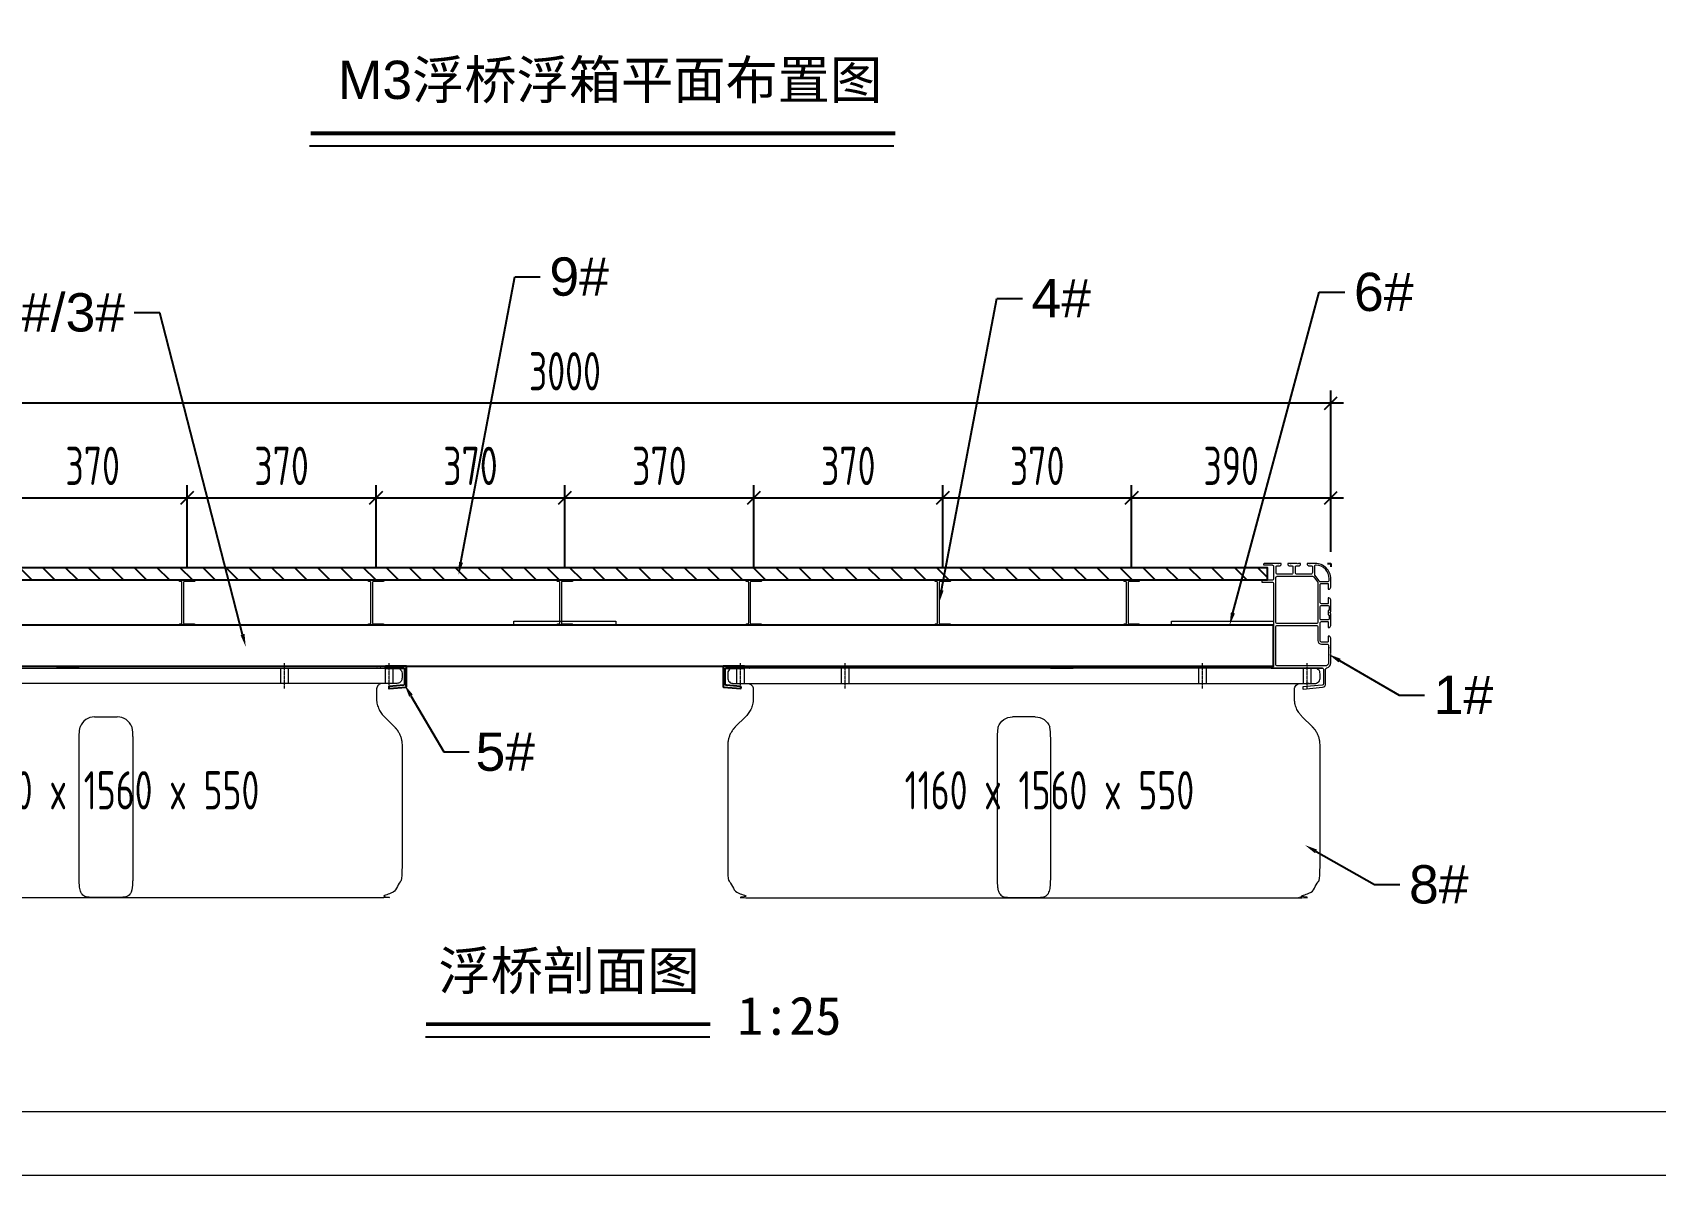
# Model space of a CAD drawing. Header units: millimetres. Extents: x 136606 to 1231039, y 82794 to 127364.
# Drawn here: x 934858 to 941216, y 112490 to 116969 of the extents above; entities that cross this region are included whole.
import ezdxf
from ezdxf import colors
from ezdxf.entities.mleader import LeaderData, LeaderLine
from ezdxf.math import Vec2, Vec3

# ---------------------------------------------------------------- set-up
doc = ezdxf.new("R2010")
doc.units = ezdxf.units.MM
doc.linetypes.add('CENTER', pattern=[0.6, 0.375, -0.075, 0.075, -0.075])
doc.linetypes.add('HIDDEN', pattern=[9.525, 6.35, -3.175])
for name, color, linetype in [('00打印图框', 255, 'Continuous'), ('卡槽', 242, 'Continuous'), ('标注', 9, 'Continuous'), ('铝横梁', 220, 'Continuous'), ('铺板', 42, 'Continuous')]:
    doc.layers.add(name, color=color, linetype=linetype)
for name, color, linetype, lineweight in [('加强板', 140, 'Continuous', 18), ('图框', 7, 'Continuous', 13), ('型材', 7, 'Continuous', 15), ('文本', 3, 'Continuous', 13), ('浮箱', 160, 'Continuous', 20), ('铝龙骨', 7, 'Continuous', 9)]:
    doc.layers.add(name, color=color, linetype=linetype, lineweight=lineweight)
doc.styles.add('Arial', font='arial.ttf')
doc.styles.add('hztxt', font='ros1.shx', dxfattribs={"width": 0.8, "bigfont": 'hztxt.shx'})
doc.styles.get("Standard").update_dxf_attribs({"font": 'arial.ttf'})
doc.dimstyles.new('DIM-50-SC0.5', dxfattribs={"dimscale": 50, "dimtxt": 3, "dimasz": 1, "dimexe": 1, "dimexo": 1, "dimgap": 1, "dimtad": 1, "dimdec": 1, "dimlfac": 0.5, "dimdsep": 46, "dimtxsty": 'hztxt', "dimblk": 'OBLIQUE', "dimcen": 0, "dimdle": 1, "dimclrd": 9, "dimclre": 9, "dimclrt": 2, "dimadec": 1, "dimazin": 0, "dimtfac": 1, "dimtdec": 1, "dimtix": 1, "dimtmove": 2, "dimatfit": 3, "dimldrblk": 'OBLIQUE', "dimfxl": 15, "dimtolj": 1, "dimtzin": 0, "dimarcsym": 1})

# ---------------------------------------------------------------- blocks, each defined once
blk = doc.blocks.new('GW-TK')
at = {"layer": '图框'}
for points in [[(927183.55, 464715.01), (927603.55, 464715.01), (927603.55, 464418.01), (927183.55, 464418.01)], [(927188.55, 464710.01), (927598.55, 464710.01), (927598.55, 464423.01), (927188.55, 464423.01)]]:
    blk.add_lwpolyline(points, close=True, dxfattribs=at)
blk = doc.blocks.new('双槽主梁')
at = {"layer": '型材', "color": 3}
for p in [(153516, -51365.7), (153511, -51370.7)]:
    blk.add_line(p, (153511, -51365.7), dxfattribs=at)
for points in [[(153626, -51398.7), (153645.5, -51398.7, -0.414214), (153646, -51399.2), (153646, -51401.7, -0.414214), (153645.5, -51402.2), (153626, -51402.2, 0.414214), (153623, -51405.2), (153623, -51566.1, -0.198912), (153623, -51566.3), (153622.9, -51566.4, 0.668179), (153623, -51566.7), (153627.5, -51566.7, -0.414214), (153628, -51567.2), (153628, -51570.2, -0.414214), (153627.5, -51570.7), (153528, -51570.7, 0.414214), (153525, -51573.7), (153525, -51601.2, 0.387452), (153527.8, -51604.2), (153565.6, -51607.7, -0.409136), (153566, -51608.3), (153565.8, -51611.3, -0.419306), (153565.3, -51611.7), (153527.4, -51608.2, -0.387455), (153521, -51601.2), (153521, -51573.4, 0.34754), (153518.7, -51570.5, -0.34754), (153511, -51560.7), (153511, -51544.1, -0.198912), (153511.1, -51543.9), (153511.5, -51543.5, 0.414214), (153511.5, -51543.3), (153511.1, -51542.9, -0.414214), (153511.1, -51542.6), (153511.5, -51542.2, 0.414214), (153511.5, -51541.9), (153511.1, -51541.5, -0.198912), (153511, -51541.4), (153511, -51532.1, -0.198912), (153511.1, -51531.9), (153511.5, -51531.5, 0.414214), (153511.5, -51531.3), (153511.1, -51530.9, -0.414214), (153511.1, -51530.6), (153511.5, -51530.2, 0.414214), (153511.5, -51529.9), (153511.1, -51529.5, -0.198912), (153511, -51529.4), (153511, -51512.2, -0.414214), (153515, -51508.2), (153515.5, -51508.2, -0.414214), (153516, -51508.7), (153516, -51518.7, 0.414214), (153517, -51519.7), (153529, -51519.7, 0.414214), (153532, -51516.7), (153532, -51482.7, 0.414214), (153529, -51479.7), (153517, -51479.7, 0.414214), (153516, -51480.7), (153516, -51490.7, -0.414214), (153515.5, -51491.2), (153515, -51491.2, -0.414214), (153511, -51487.2), (153511, -51464.1, -0.198912), (153511.2, -51463.8), (153512.4, -51462.6, 0.414214), (153512.4, -51461.9), (153511.2, -51460.7, -0.198912), (153511, -51460.3), (153511, -51437.2, -0.414214), (153515, -51433.2), (153515.5, -51433.2, -0.414214), (153516, -51433.7), (153516, -51443.7, 0.414214), (153517, -51444.7), (153529, -51444.7, 0.414214), (153532, -51441.7), (153532, -51407.7, 0.414214), (153529, -51404.7), (153517, -51404.7, 0.414214), (153516, -51405.7), (153516, -51415.7, -0.414214), (153515.5, -51416.2), (153515, -51416.2, -0.414214), (153511, -51412.2), (153511, -51395.7, -0.414214), (153541, -51365.7), (153550.2, -51365.7, -0.198912), (153550.4, -51365.8), (153550.7, -51366.2, 0.414214), (153551, -51366.2), (153551.4, -51365.8, -0.414214), (153551.7, -51365.8), (153552.1, -51366.2, 0.414214), (153552.4, -51366.2), (153552.7, -51365.8, -0.198912), (153552.9, -51365.7), (153556.5, -51365.7, -0.414214), (153557, -51366.2), (153557, -51367.8, -0.198912), (153556.8, -51368.5), (153554.8, -51370.4, -0.198912), (153554.1, -51370.7), (153548, -51370.7, 0.414214), (153547, -51371.7), (153547, -51383.7, 0.414214), (153550, -51386.7), (153577, -51386.7, 0.414214), (153580, -51383.7), (153580, -51371.7, 0.414214), (153579, -51370.7), (153573, -51370.7, -0.198912), (153572.3, -51370.4), (153570.3, -51368.5, -0.198912), (153570, -51367.8), (153570, -51366.2, -0.414214), (153570.5, -51365.7), (153574.2, -51365.7, -0.198912), (153574.4, -51365.8), (153574.7, -51366.2, 0.414214), (153575, -51366.2), (153575.4, -51365.8, -0.414214), (153575.7, -51365.8), (153576.1, -51366.2, 0.414214), (153576.4, -51366.2), (153576.7, -51365.8, -0.198912), (153576.9, -51365.7), (153588.2, -51365.7, -0.198912), (153588.4, -51365.8), (153588.7, -51366.2, 0.414214), (153589, -51366.2), (153589.4, -51365.8, -0.414214), (153589.7, -51365.8), (153590.1, -51366.2, 0.414214), (153590.4, -51366.2), (153590.7, -51365.8, -0.198912), (153590.9, -51365.7), (153594.5, -51365.7, -0.414214), (153595, -51366.2), (153595, -51367.8, -0.198912), (153594.8, -51368.5), (153592.8, -51370.4, -0.198912), (153592.1, -51370.7), (153586, -51370.7, 0.414214), (153585, -51371.7), (153585, -51383.7, 0.414214), (153588, -51386.7), (153615, -51386.7, 0.414214), (153618, -51383.7), (153618, -51371.7, 0.414214), (153617, -51370.7), (153611, -51370.7, -0.198912), (153610.3, -51370.4), (153608.3, -51368.5, -0.198912), (153608, -51367.8), (153608, -51366.2, -0.414214), (153608.5, -51365.7), (153612.2, -51365.7, -0.198912), (153612.4, -51365.8), (153612.7, -51366.2, 0.414214), (153613, -51366.2), (153613.4, -51365.8, -0.414214), (153613.7, -51365.8), (153614.1, -51366.2, 0.414214), (153614.4, -51366.2), (153614.7, -51365.8, -0.198912), (153614.9, -51365.7), (153640.5, -51365.7, -0.414214), (153643, -51368.2, -0.414214), (153642.5, -51368.7), (153626, -51368.7, 0.414214), (153623, -51371.7), (153623, -51395.7, 0.414214)], [(153539.9, -51368.9, -0.426474), (153542.9, -51371.8), (153542.9, -51387.6, -0.166475), (153542.3, -51389.4), (153534.1, -51400, -0.231758), (153531.8, -51401.1), (153517, -51401.1, -0.414214), (153514.1, -51398.2), (153514.1, -51395.7, -0.402058)], [(153618.8, -51480.6), (153618.8, -51393.9, 0.414214), (153615.8, -51390.9), (153546.6, -51390.9, 0.231758), (153544.3, -51392.1), (153536.9, -51401.6, 0.166475), (153536.2, -51403.5), (153536.2, -51480.6, 0.414214), (153539.2, -51483.6), (153615.8, -51483.6, 0.414214)], [(153515.7, -51466.7), (153514.7, -51466.7, 0.414214), (153514.2, -51467.2), (153514.2, -51473.5, 0.414214), (153517.2, -51476.5), (153529, -51476.5, 0.414214), (153532, -51473.5), (153532, -51450.9, 0.414214), (153529, -51447.9), (153517.2, -51447.9, 0.414214), (153514.2, -51450.9), (153514.2, -51457.2, 0.414214), (153514.7, -51457.7), (153515.7, -51457.7, -0.414214), (153516.2, -51458.2), (153516.2, -51466.2, -0.414214)], [(153539.2, -51487.3, 0.414214), (153536.2, -51490.3), (153536.2, -51516.9, -0.414214), (153529.2, -51523.9), (153518.2, -51523.9, 0.414214), (153515.2, -51526.9), (153515.2, -51560, 0.414214), (153521.7, -51566.5), (153615.8, -51566.5, 0.414214), (153618.8, -51563.5), (153618.8, -51490.3, 0.414214), (153615.8, -51487.3)]]:
    blk.add_lwpolyline(points, format="xyb", close=True, dxfattribs=at)
blk = doc.blocks.new('1560x1160x450C')
at = {"layer": '浮箱', "color": 252, "linetype": 'HIDDEN', "ltscale": 9.144}
for p, q in [((17.6, 420), (17.6, 450)), ((32.6, 420), (32.6, 450)), ((222.6, 420), (222.6, 450)), ((237.6, 420), (237.6, 450)), ((922.6, 420), (922.6, 450)), ((937.6, 420), (937.6, 450)), ((1127.6, 420), (1127.6, 450)), ((1142.6, 420), (1142.6, 450))]:
    blk.add_line(p, q, dxfattribs=at)
at = {"layer": '浮箱', "color": 252, "linetype": 'CENTER', "ltscale": 6.096}
for p, q in [((25.1, 410), (25.1, 460)), ((230.1, 410), (230.1, 460)), ((930.1, 410), (930.1, 460)), ((1135.1, 410), (1135.1, 460))]:
    blk.add_line(p, q, dxfattribs=at)
at = {"layer": '浮箱', "color": 252, "linetype": 'Continuous'}
for p, q in [((14.8, 334.6), (35.5, 355.4)), ((557.8, 354.4), (602.4, 354.4)), ((1124.8, 355.4), (1145.5, 334.6)), ((527.4, 50), (527.4, 299.3)), ((632.8, 299.3), (632.8, 50)), ((0, 95.5), (0.1, 95.5)), ((0.1, 92.4), (0, 92.4)), ((0, 87.9), (0.1, 87.9)), ((602.4, 0.5), (557.8, 0.5))]:
    blk.add_line(p, q, dxfattribs=at)
blk.add_lwpolyline([(50.1, 390.7), (50.1, 408, 0.414214), (38.1, 420)], format="xyb", dxfattribs=at)
for centre, start, end in [((557.8, 324.4), 90, 160.019), ((602.4, 324.4), 19.981, 90)]:
    blk.add_arc(centre, 30, start, end, dxfattribs=at)
for points, weights, knots in [([(1122.1, 420), (580.1, 420), (38.1, 420), (24.1, 420), (10.1, 420), (0.1, 420), (0.1, 430), (0.1, 435), (0.1, 440), (0.1, 450), (10.1, 450), (30.1, 450), (50.1, 450), (580.1, 450), (1110.1, 450), (1130.1, 450), (1150.1, 450), (1160.1, 450), (1160.1, 440), (1160.1, 435), (1160.1, 430), (1160.1, 420), (1150.1, 420), (1136.1, 420), (1122.1, 420), (1110.1, 420), (1110.1, 408), (1110.1, 399.4), (1110.1, 390.7)], [1, 1, 1, 1, 1, 0.707106781187, 1, 1, 1, 0.707106781187, 1, 1, 1, 1, 1, 1, 1, 0.707106781187, 1, 1, 1, 0.707106781187, 1, 1, 1, 0.707106781187, 1, 1, 1], [0, 0, 0, 1, 1, 2, 2, 3.570796, 3.570796, 4.570796, 4.570796, 6.141593, 6.141593, 7.141593, 7.141593, 8.141593, 8.141593, 9.141593, 9.141593, 10.712389, 10.712389, 11.712389, 11.712389, 13.283185, 13.283185, 14.283185, 14.283185, 15.853982, 15.853982, 16.853982, 16.853982, 16.853982]), ([(1145.5, 334.6), (1160.1, 320), (1160.1, 299.3), (1160.1, 174.6), (1160.1, 50), (1160.1, 0), (1110.1, 0), (580.1, 0), (50.1, 0), (0.1, 0), (0.1, 50), (0.1, 174.6), (0.1, 299.3), (0.1, 320), (14.8, 334.6)], [1, 0.923879532511, 1, 1, 1, 0.707106781187, 1, 1, 1, 0.707106781187, 1, 1, 1, 0.923879532511, 1], [0, 0, 0, 0.785398, 0.785398, 1.785398, 1.785398, 3.356194, 3.356194, 4.356194, 4.356194, 5.926991, 5.926991, 6.926991, 6.926991, 7.712389, 7.712389, 7.712389])]:
    blk.add_rational_spline(points, weights, degree=2, knots=knots, dxfattribs=at)
for points, knots in [([(35.5, 355.4), (36.2, 356.1), (37.7, 357.7), (39.8, 360.2), (42.8, 364.4), (45.7, 369.5), (48, 376), (49.1, 380.3), (49.7, 384.1), (50.1, 387.4), (50.1, 389.6), (50.1, 390.7)], [0, 0, 0, 0, 0.111111, 0.215175, 0.312349, 0.577796, 0.694932, 0.801882, 0.869831, 0.935528, 1, 1, 1, 1]), ([(1110.1, 390.7), (1110.1, 389.9), (1110.2, 388.2), (1110.3, 385.8), (1110.6, 383.3), (1111.2, 380.1), (1112.3, 376), (1114.6, 369.5), (1117.8, 363.9), (1121.5, 358.8), (1123.6, 356.5), (1124.8, 355.4)], [0, 0, 0, 0, 0.048299, 0.097136, 0.146958, 0.198184, 0.305132, 0.422267, 0.687709, 0.836011, 1, 1, 1, 1]), ([(527.4, 299.3), (527.4, 300.4), (527.4, 302.6), (527.5, 305.9), (527.5, 309.2), (527.6, 312.4), (527.7, 315.6), (527.9, 318.8), (528, 321.9), (528.2, 323.9), (528.2, 324.9)], [0, 0, 0, 0, 0.122219, 0.245218, 0.369005, 0.493587, 0.61897, 0.745163, 0.87217, 1, 1, 1, 1]), ([(528.2, 324.9), (528.3, 325.8), (528.4, 327.6), (528.7, 330.1), (529.1, 332.4), (529.5, 333.9), (529.6, 334.6)], [0, 0, 0, 0, 0.259247, 0.499984, 0.755295, 1, 1, 1, 1]), ([(630.6, 334.6), (630.8, 333.9), (631.1, 332.4), (631.5, 330.1), (631.8, 327.6), (631.9, 325.8), (632, 324.9)], [0, 0, 0, 0, 0.244698, 0.500016, 0.740745, 1, 1, 1, 1]), ([(632, 324.9), (632.1, 323.9), (632.2, 321.9), (632.4, 318.8), (632.5, 315.6), (632.6, 312.4), (632.7, 309.2), (632.8, 305.9), (632.8, 302.6), (632.8, 300.4), (632.8, 299.3)], [0, 0, 0, 0, 0.12783, 0.254837, 0.38103, 0.506413, 0.630995, 0.754782, 0.877781, 1, 1, 1, 1]), ([(528.2, 24.4), (528.2, 25.4), (528, 27.4), (527.9, 30.5), (527.7, 33.7), (527.6, 36.9), (527.5, 40.1), (527.5, 43.4), (527.4, 46.7), (527.4, 48.9), (527.4, 50)], [0, 0, 0, 0, 0.12783, 0.254837, 0.38103, 0.506413, 0.630995, 0.754782, 0.877781, 1, 1, 1, 1]), ([(632.8, 50), (632.8, 48.9), (632.8, 46.7), (632.8, 43.4), (632.7, 40.1), (632.6, 36.9), (632.5, 33.7), (632.4, 30.5), (632.2, 27.4), (632.1, 25.4), (632, 24.4)], [0, 0, 0, 0, 0.122219, 0.245218, 0.369005, 0.493587, 0.61897, 0.745163, 0.87217, 1, 1, 1, 1]), ([(43, 0.5), (43, 0.5), (43, 0.5), (42.8, 0.5), (42.5, 0.6), (42.2, 0.6), (42.2, 0.6), (42.1, 0.6)], [0, 0, 0, 0, 0.054271, 0.054271, 0.93831, 0.93831, 1, 1, 1, 1]), ([(557.8, 0.5), (557.2, 0.5), (556, 0.5), (554.2, 0.6), (552.4, 0.6), (550, 0.7), (547.2, 1), (543.1, 1.5), (538.7, 2.7), (534.8, 5.1), (531.9, 8.5), (530, 12.8), (528.8, 18.1), (528.4, 22.2), (528.2, 24.4)], [0, 0, 0, 0, 0.031209, 0.062393, 0.093792, 0.12564, 0.187504, 0.251378, 0.371495, 0.500802, 0.620125, 0.750264, 0.867177, 1, 1, 1, 1]), ([(632, 24.4), (631.9, 23.5), (631.8, 21.7), (631.5, 19.2), (631.1, 17), (630.7, 15), (629.9, 12), (628.4, 8.5), (625.5, 5.1), (621.5, 2.7), (617.1, 1.5), (613.1, 1), (609.7, 0.7), (606.1, 0.5), (603.6, 0.5), (602.4, 0.5)], [0, 0, 0, 0, 0.055187, 0.107762, 0.157763, 0.205231, 0.250218, 0.380384, 0.499766, 0.628925, 0.748948, 0.812136, 0.874399, 0.938073, 1, 1, 1, 1])]:
    blk.add_open_spline(points, degree=3, knots=knots, dxfattribs=at)
blk.add_open_spline([(39.6, 1.1), (38.4, 1.4), (37, 1.7), (35.6, 2.1)], degree=3, dxfattribs=at)
blk = doc.blocks.new('*U2220')
at = {"layer": '铝龙骨', "color": 7}
blk.add_lwpolyline([(-30, -86, 0.414214), (-28, -88, -0.414214), (-30, -86), (-30, -85, -0.414214), (-28, -83), (-24, -83, 0.414214), (-20, -79), (-20, 79, 0.414214), (-24, 83), (-28, 83, -0.414214), (-30, 85), (-30, 86, -0.414214), (-28, 88), (28, 88, -0.414214), (30, 86), (30, 85, -0.414214), (28, 83), (-10, 83, 0.414214), (-14, 79), (-14, -79, 0.414214), (-10, -83), (28, -83, -0.414214), (30, -85), (30, -86, -0.414214), (28, -88), (-28, -88)], format="xyb", dxfattribs=at)
blk = doc.blocks.new('*U2221')
at = {"color": 0, "linetype": 'ByBlock', "lineweight": -2, "transparency": 16777216}
for p in [(0, 0), (740, 0), (1480, 0), (2220, 0), (2960, 0), (3700, 0), (4440, 0)]:
    blk.add_blockref('*U2220', p, dxfattribs=at)
blk = doc.blocks.new('_Oblique')
at = {"color": 0, "linetype": 'ByBlock', "lineweight": -2}
blk.add_line((-0.5, -0.5), (0.5, 0.5), dxfattribs=at)
blk = doc.blocks.new('*D2284')
at = {"layer": 'Defpoints', "color": 0, "transparency": 16777216}
for p in [(935464, 115145.8), (934724, 114822.6, 0), (935464, 114822.6, 0)]:
    blk.add_point(p, dxfattribs=at)
at = {"layer": '标注', "color": 9, "lineweight": -2, "transparency": 16777216}
for p, q in [((934724, 114872.6), (934724, 115195.8)), ((935464, 114872.6), (935464, 115195.8)), ((934674, 115145.8), (935514, 115145.8))]:
    blk.add_line(p, q, dxfattribs=at)
at = {"layer": '标注', "color": 9, "lineweight": -2, "transparency": 16777216, "xscale": 50, "yscale": 50, "zscale": 50, "rotation": 180}
blk.add_blockref('_Oblique', (934724, 115145.8), dxfattribs=at)
at = {"layer": '标注', "color": 9, "lineweight": -2, "transparency": 16777216, "xscale": 50, "yscale": 50, "zscale": 50}
blk.add_blockref('_Oblique', (935464, 115145.8), dxfattribs=at)
at = {"layer": '标注', "color": 2, "transparency": 16777216, "insert": (935094, 115270.8), "char_height": 150, "attachment_point": 5, "style": 'hztxt'}
blk.add_mtext('\\A1;370', dxfattribs=at)
blk = doc.blocks.new('*D2285')
at = {"layer": 'Defpoints', "color": 0, "transparency": 16777216}
for p in [(939944, 115145.8), (939944, 115059.6, 0), (939164, 114822.6, 0)]:
    blk.add_point(p, dxfattribs=at)
at = {"layer": '标注', "color": 9, "lineweight": -2, "transparency": 16777216}
for p, q in [((939164, 114872.6), (939164, 115195.8)), ((939944, 115109.6), (939944, 115195.8)), ((939114, 115145.8), (939994, 115145.8))]:
    blk.add_line(p, q, dxfattribs=at)
at = {"layer": '标注', "color": 9, "lineweight": -2, "transparency": 16777216, "xscale": 50, "yscale": 50, "zscale": 50, "rotation": 180}
blk.add_blockref('_Oblique', (939164, 115145.8), dxfattribs=at)
at = {"layer": '标注', "color": 9, "lineweight": -2, "transparency": 16777216, "xscale": 50, "yscale": 50, "zscale": 50}
blk.add_blockref('_Oblique', (939944, 115145.8), dxfattribs=at)
at = {"layer": '标注', "color": 2, "transparency": 16777216, "insert": (939554, 115270.8), "char_height": 150, "attachment_point": 5, "style": 'hztxt'}
blk.add_mtext('\\A1;390', dxfattribs=at)
blk = doc.blocks.new('*D2286')
at = {"layer": 'Defpoints', "color": 0, "transparency": 16777216}
for p in [(933944, 115516.5), (933944, 114883.6, 0), (939944, 114883.6, 0)]:
    blk.add_point(p, dxfattribs=at)
at = {"layer": '标注', "color": 9, "lineweight": -2, "transparency": 16777216}
for p, q in [((933944, 114933.6), (933944, 115566.5)), ((939944, 114933.6), (939944, 115566.5)), ((939994, 115516.5), (933894, 115516.5))]:
    blk.add_line(p, q, dxfattribs=at)
at = {"layer": '标注', "color": 9, "lineweight": -2, "transparency": 16777216, "xscale": 50, "yscale": 50, "zscale": 50, "rotation": 180}
blk.add_blockref('_Oblique', (933944, 115516.5), dxfattribs=at)
at = {"layer": '标注', "color": 9, "lineweight": -2, "transparency": 16777216, "xscale": 50, "yscale": 50, "zscale": 50}
blk.add_blockref('_Oblique', (939944, 115516.5), dxfattribs=at)
at = {"layer": '标注', "color": 2, "transparency": 16777216, "insert": (936944, 115641.5), "char_height": 150, "attachment_point": 5, "style": 'hztxt'}
blk.add_mtext('\\A1;3000', dxfattribs=at)
blk = doc.blocks.new('*D2287')
at = {"layer": 'Defpoints', "color": 0, "transparency": 16777216}
for p in [(936204, 115145.8), (935464, 114822.6, 0), (936204, 114822.6, 0)]:
    blk.add_point(p, dxfattribs=at)
at = {"layer": '标注', "color": 9, "lineweight": -2, "transparency": 16777216}
for p, q in [((935464, 114872.6), (935464, 115195.8)), ((936204, 114872.6), (936204, 115195.8)), ((935414, 115145.8), (936254, 115145.8))]:
    blk.add_line(p, q, dxfattribs=at)
at = {"layer": '标注', "color": 9, "lineweight": -2, "transparency": 16777216, "xscale": 50, "yscale": 50, "zscale": 50, "rotation": 180}
blk.add_blockref('_Oblique', (935464, 115145.8), dxfattribs=at)
at = {"layer": '标注', "color": 9, "lineweight": -2, "transparency": 16777216, "xscale": 50, "yscale": 50, "zscale": 50}
blk.add_blockref('_Oblique', (936204, 115145.8), dxfattribs=at)
at = {"layer": '标注', "color": 2, "transparency": 16777216, "insert": (935834, 115270.8), "char_height": 150, "attachment_point": 5, "style": 'hztxt'}
blk.add_mtext('\\A1;370', dxfattribs=at)
blk = doc.blocks.new('*D2288')
at = {"layer": 'Defpoints', "color": 0, "transparency": 16777216}
for p in [(936944, 115145.8), (936204, 114822.6, 0), (936944, 114822.6, 0)]:
    blk.add_point(p, dxfattribs=at)
at = {"layer": '标注', "color": 9, "lineweight": -2, "transparency": 16777216}
for p, q in [((936204, 114872.6), (936204, 115195.8)), ((936944, 114872.6), (936944, 115195.8)), ((936154, 115145.8), (936994, 115145.8))]:
    blk.add_line(p, q, dxfattribs=at)
at = {"layer": '标注', "color": 9, "lineweight": -2, "transparency": 16777216, "xscale": 50, "yscale": 50, "zscale": 50, "rotation": 180}
blk.add_blockref('_Oblique', (936204, 115145.8), dxfattribs=at)
at = {"layer": '标注', "color": 9, "lineweight": -2, "transparency": 16777216, "xscale": 50, "yscale": 50, "zscale": 50}
blk.add_blockref('_Oblique', (936944, 115145.8), dxfattribs=at)
at = {"layer": '标注', "color": 2, "transparency": 16777216, "insert": (936574, 115270.8), "char_height": 150, "attachment_point": 5, "style": 'hztxt'}
blk.add_mtext('\\A1;370', dxfattribs=at)
blk = doc.blocks.new('*D2289')
at = {"layer": 'Defpoints', "color": 0, "transparency": 16777216}
for p in [(937684, 115145.8), (936944, 114822.6, 0), (937684, 114822.6, 0)]:
    blk.add_point(p, dxfattribs=at)
at = {"layer": '标注', "color": 9, "lineweight": -2, "transparency": 16777216}
for p, q in [((936944, 114872.6), (936944, 115195.8)), ((937684, 114872.6), (937684, 115195.8)), ((936894, 115145.8), (937734, 115145.8))]:
    blk.add_line(p, q, dxfattribs=at)
at = {"layer": '标注', "color": 9, "lineweight": -2, "transparency": 16777216, "xscale": 50, "yscale": 50, "zscale": 50, "rotation": 180}
blk.add_blockref('_Oblique', (936944, 115145.8), dxfattribs=at)
at = {"layer": '标注', "color": 9, "lineweight": -2, "transparency": 16777216, "xscale": 50, "yscale": 50, "zscale": 50}
blk.add_blockref('_Oblique', (937684, 115145.8), dxfattribs=at)
at = {"layer": '标注', "color": 2, "transparency": 16777216, "insert": (937314, 115270.8), "char_height": 150, "attachment_point": 5, "style": 'hztxt'}
blk.add_mtext('\\A1;370', dxfattribs=at)
blk = doc.blocks.new('*D2290')
at = {"layer": 'Defpoints', "color": 0, "transparency": 16777216}
for p in [(938424, 115145.8), (937684, 114822.6, 0), (938424, 114822.6, 0)]:
    blk.add_point(p, dxfattribs=at)
at = {"layer": '标注', "color": 9, "lineweight": -2, "transparency": 16777216}
for p, q in [((937684, 114872.6), (937684, 115195.8)), ((938424, 114872.6), (938424, 115195.8)), ((937634, 115145.8), (938474, 115145.8))]:
    blk.add_line(p, q, dxfattribs=at)
at = {"layer": '标注', "color": 9, "lineweight": -2, "transparency": 16777216, "xscale": 50, "yscale": 50, "zscale": 50, "rotation": 180}
blk.add_blockref('_Oblique', (937684, 115145.8), dxfattribs=at)
at = {"layer": '标注', "color": 9, "lineweight": -2, "transparency": 16777216, "xscale": 50, "yscale": 50, "zscale": 50}
blk.add_blockref('_Oblique', (938424, 115145.8), dxfattribs=at)
at = {"layer": '标注', "color": 2, "transparency": 16777216, "insert": (938054, 115270.8), "char_height": 150, "attachment_point": 5, "style": 'hztxt'}
blk.add_mtext('\\A1;370', dxfattribs=at)
blk = doc.blocks.new('*D2291')
at = {"layer": 'Defpoints', "color": 0, "transparency": 16777216}
for p in [(939164, 115145.8), (938424, 114822.6, 0), (939164, 114822.6, 0)]:
    blk.add_point(p, dxfattribs=at)
at = {"layer": '标注', "color": 9, "lineweight": -2, "transparency": 16777216}
for p, q in [((938424, 114872.6), (938424, 115195.8)), ((939164, 114872.6), (939164, 115195.8)), ((938374, 115145.8), (939214, 115145.8))]:
    blk.add_line(p, q, dxfattribs=at)
at = {"layer": '标注', "color": 9, "lineweight": -2, "transparency": 16777216, "xscale": 50, "yscale": 50, "zscale": 50, "rotation": 180}
blk.add_blockref('_Oblique', (938424, 115145.8), dxfattribs=at)
at = {"layer": '标注', "color": 9, "lineweight": -2, "transparency": 16777216, "xscale": 50, "yscale": 50, "zscale": 50}
blk.add_blockref('_Oblique', (939164, 115145.8), dxfattribs=at)
at = {"layer": '标注', "color": 2, "transparency": 16777216, "insert": (938794, 115270.8), "char_height": 150, "attachment_point": 5, "style": 'hztxt'}
blk.add_mtext('\\A1;370', dxfattribs=at)

msp = doc.modelspace()

# ---------------------------------------------------------------- hatches: boundary and pattern name
at = {"layer": '铺板'}
h = msp.add_hatch(dxfattribs=at)
h.set_pattern_fill('ANSI31', color=256, scale=20, angle=90, style=0)
h.set_pattern_definition([(135, (271627.555, 500562.2), (-44.9012806, -44.9012806), [])])
h.paths.add_polyline_path([(934402.9874, 114872.5675), (939694.4877, 114872.5674), (939694.4877, 114822.5674), (934402.9874, 114822.5675)])

# ---------------------------------------------------------------- linework, layer by layer
for p, q in [((938232.9151, 116523.9509), (935942.9898, 116523.9509)), ((936397.825, 113033.3957), (937511.866, 113033.3957))]:
    msp.add_line(p, q)
at = {"color": 3}
for p, q in [((939931.3649, 114888.5675, 0.0005), (939943.988, 114888.5675, 0.0005)), ((939943.988, 114888.5675, 0.0005), (939943.988, 114875.5349, 0.0005))]:
    msp.add_line(p, q, dxfattribs=at)
at = {"const_width": 15}
for points in [[(938237.9265, 116573.9336), (935947.9113, 116573.9336)], [(936400.1615, 113083.3785), (937514.2924, 113083.3785)]]:
    msp.add_lwpolyline(points, dxfattribs=at)
at = {"layer": '加强板', "elevation": 0.0005}
for points in [[(936743.9877, 114662.5675), (937143.9877, 114662.5675), (937143.9877, 114646.5675), (936743.9877, 114646.5675)], [(939319.988, 114662.5675), (939719.988, 114662.5675), (939719.988, 114646.5675), (939319.988, 114646.5675)]]:
    msp.add_lwpolyline(points, close=True, dxfattribs=at)
at = {"layer": '卡槽', "color": 22, "elevation": 0.0005}
for points in [[(936312.3329, 114411.5776), (936255.6107, 114406.6551, 0.40942401), (936253.7885, 114404.5223), (936254.1407, 114399.513, 0.419306032), (936255.23, 114398.592), (936322.1713, 114404.4013, 0.387455117), (936323.9871, 114406.3928), (936323.9871, 114484.5674, 0.414213562), (936321.9871, 114486.5674), (936241.9871, 114486.5674, 0.414213562), (936239.9871, 114484.5674), (936239.9871, 114480.5674, 0.414213562), (936241.9871, 114478.5674), (936311.9871, 114478.5674, -0.414213562), (936315.9871, 114474.5674), (936315.9871, 114415.5626, -0.389080662)], [(937571.9884, 114415.5626), (937571.9884, 114474.5674, -0.414213562), (937575.9884, 114478.5674), (937645.9884, 114478.5674, 0.414213562), (937647.9884, 114480.5674), (937647.9884, 114484.5674, 0.414213562), (937645.9884, 114486.5674), (937565.9884, 114486.5674, 0.414213562), (937563.9884, 114484.5674), (937563.9884, 114406.3928, 0.387455117), (937565.8042, 114404.4013), (937632.7455, 114398.592, 0.419306032), (937633.8348, 114399.513), (937634.1869, 114404.5223, 0.40942401), (937632.3648, 114406.6551), (937575.6425, 114411.5776, -0.389080662)]]:
    msp.add_lwpolyline(points, format="xyb", close=True, dxfattribs=at)
at = {"layer": '铝横梁', "elevation": 0.0005}
msp.add_lwpolyline([(934167.9877, 114486.5675), (939719.9877, 114486.5675), (939719.9877, 114646.5675), (934167.9877, 114646.5675)], close=True, dxfattribs=at)
at = {"layer": '铺板', "elevation": 0.0005}
msp.add_lwpolyline([(934402.9874, 114872.5675), (939694.4877, 114872.5674), (939694.4877, 114822.5674), (934402.9874, 114822.5675)], close=True, dxfattribs=at)

# ---------------------------------------------------------------- block references
for name, p, xscale, yscale, zscale in [('GW-TK', (-45427750.9613, -23108410.2232), 50, 50, 50), ('双槽主梁', (1246966.0766, 217620.0283, 0.0005), -2, 2, 2)]:
    msp.add_blockref(name, p, dxfattribs=dict(xscale=xscale, yscale=yscale, zscale=zscale))
msp.add_blockref('*U2221', (934723.9877, 114734.5675, 0.0005))
at = {"layer": '浮箱', "yscale": 2, "zscale": 2}
for p, xscale in [((933985.7382, 113578.5676, 0.0005), 2), ((939902.2372, 113578.5676, 0.0005), -2)]:
    msp.add_blockref('1560x1160x450C', p, dxfattribs=dict(at, xscale=xscale))

# ---------------------------------------------------------------- texts
at = {"layer": '00打印图框', "color": 6, "char_height": 150, "style": 'Arial'}
for s, width, insert, attachment_point in [('M3{\\fSimSun|b0|i0|c134|p2;浮桥浮箱平面布置图}', 2360.692362, (938186.9296, 116858.3787), 3), ('{\\fSimSun|b0|i0|c134|p2;浮桥剖面图}', 1351.200335, (936448.4662, 113367.8235), 1), ('{\\fSimSun|b0|i0|c134|p2;1:25}', 422.350013, (937619.0877, 113191.7413), 1)]:
    msp.add_mtext_dynamic_manual_height_columns(s, width=width, gutter_width=18.75, heights=[0], dxfattribs=dict(at, insert=insert, attachment_point=attachment_point))
at = {"layer": '文本', "color": 3, "char_height": 150, "attachment_point": 9, "style": 'hztxt'}
for insert in [(935747.0654, 113924.7461, -0.0005), (939409.0918, 113924.7461, -0.0005)]:
    msp.add_mtext('\\pi41.0595;1160 x 1560 x 550          ', dxfattribs=dict(at, insert=insert))

# ---------------------------------------------------------------- dimensions: what is measured, and where the dimension line sits
at = {"layer": '标注'}
for base, p1, p2, picture, middle in [((933943.9877, 115516.4659), (939943.9877, 114883.5674, 0.0005), (933943.9877, 114883.5674, 0.0005), '*D2286', (936943.9877, 115641.4659)), ((935463.9877, 115145.8139), (934723.9877, 114822.5675, 0.0005), (935463.9877, 114822.5675, 0.0005), '*D2284', (935093.9877, 115270.8139)), ((936203.9877, 115145.8139), (935463.9877, 114822.5675, 0.0005), (936203.9877, 114822.5675, 0.0005), '*D2287', (935833.9877, 115270.8139)), ((936943.9877, 115145.8139), (936203.9877, 114822.5675, 0.0005), (936943.9877, 114822.5675, 0.0005), '*D2288', (936573.9877, 115270.8139)), ((937683.9877, 115145.8139), (936943.9877, 114822.5675, 0.0005), (937683.9877, 114822.5675, 0.0005), '*D2289', (937313.9877, 115270.8139)), ((938423.9877, 115145.8139), (937683.9877, 114822.5675, 0.0005), (938423.9877, 114822.5675, 0.0005), '*D2290', (938053.9877, 115270.8139)), ((939163.9877, 115145.8139), (938423.9877, 114822.5675, 0.0005), (939163.9877, 114822.5675, 0.0005), '*D2291', (938793.9877, 115270.8139)), ((939943.9877, 115145.8139), (939163.9877, 114822.5675, 0.0005), (939943.9877, 115059.5674, 0.0005), '*D2285', (939553.9877, 115270.8139))]:
    dim = msp.add_linear_dim(base=base, p1=p1, p2=p2, dimstyle='DIM-50-SC0.5', dxfattribs=at)
    dim.commit()
    dim.dimension.update_dxf_attribs({"geometry": picture, "text_midpoint": middle})

# ---------------------------------------------------------------- leaders
at = {"layer": '标注', "color": 6, "linetype": 'ByBlock'}
ml = msp.add_multileader_mtext('Standard', dxfattribs=at)
ml.set_content('9#', color=6)
ml.set_leader_properties()
ml.build(insert=Vec2(0, 0))
ml.multileader.update_dxf_attribs({"dogleg_length": 100, "arrow_head_size": 50})
ctx = ml.context
ctx.base_point, ctx.char_height, ctx.arrow_head_size, ctx.landing_gap_size, ctx.plane_origin = Vec3(936847.4488, 116011.4191, 0.0005), 150, 50, 35.8764, Vec3(935555.7396, 114395.824, 0.0005)
notes = []
notes.append((ctx, [(0, (1, 1, 0), (936747.4488, 116011.4191, 0.0005), (1, 0), 100, [(0, [(936527.5479, 114843.9106, 0.0005)], 0, [])])]))
ctx.mtext.insert, ctx.mtext.flow_direction = Vec3(936883.3251, 116087.698, 0.0005), 5
ml = msp.add_multileader_mtext('Standard', dxfattribs=at)
ml.set_content('4#', color=6)
ml.set_leader_properties()
ml.build(insert=Vec2(0, 0))
ml.multileader.update_dxf_attribs({"dogleg_length": 100, "arrow_head_size": 50})
ctx = ml.context
ctx.base_point, ctx.char_height, ctx.arrow_head_size, ctx.landing_gap_size, ctx.plane_origin = Vec3(938736.0741, 115926.4778, 0.0005), 150, 50, 35.8764, Vec3(937656.1201, 114390.8245, 0.0005)
notes.append((ctx, [(0, (1, 1, 0), (938636.0741, 115926.4778, 0.0005), (1, 0), 100, [(0, [(938409.9877, 114734.5675, 0.0005)], 0, [])])]))
ctx.mtext.insert, ctx.mtext.flow_direction = Vec3(938771.9505, 116002.7568, 0.0005), 5
ml = msp.add_multileader_mtext('Standard', dxfattribs=at)
ml.set_content('6#', color=6)
ml.set_leader_properties()
ml.build(insert=Vec2(0, 0))
ml.multileader.update_dxf_attribs({"dogleg_length": 100, "arrow_head_size": 50})
ctx = ml.context
ctx.base_point, ctx.char_height, ctx.arrow_head_size, ctx.landing_gap_size, ctx.plane_origin = Vec3(939999.2167, 115951.3366, 0.0005), 150, 50, 35.8764, Vec3(938811.0337, 114302.8245, 0.0005)
notes.append((ctx, [(0, (1, 1, 0), (939899.2167, 115951.3366, 0.0005), (1, 0), 100, [(0, [(939547.8499, 114646.5675, 0.0005)], 0, [])])]))
ctx.mtext.insert, ctx.mtext.flow_direction = Vec3(940035.0931, 116027.6156, 0.0005), 5
ml = msp.add_multileader_mtext('Standard', dxfattribs=at)
ml.set_content('2#/3#', color=6)
ml.set_leader_properties()
ml.build(insert=Vec2(0, 0))
ml.multileader.update_dxf_attribs({"dogleg_length": 100, "arrow_head_size": 50})
ctx = ml.context
ctx.base_point, ctx.char_height, ctx.arrow_head_size, ctx.landing_gap_size, ctx.plane_origin = Vec3(934669.4548, 115870.9771), 150, 50, 35.8764, Vec3(936447.4545, 114218.3564)
ctx.text_align_type = 2
notes.append((ctx, [(0, (1, 1, 0), (935356.7943, 115870.9771), (-1, 0), 100, [(0, [(935693.5869, 114562.0994)], 0, [])])]))
ctx.mtext.insert, ctx.mtext.alignment, ctx.mtext.flow_direction = Vec3(935220.9179, 115947.3073), 3, 5
ml = msp.add_multileader_mtext('Standard', dxfattribs=at)
ml.set_content('1#', color=6)
ml.set_leader_properties()
ml.build(insert=Vec2(0, 0))
ml.multileader.update_dxf_attribs({"dogleg_length": 100, "arrow_head_size": 50})
ctx = ml.context
ctx.base_point, ctx.char_height, ctx.arrow_head_size, ctx.landing_gap_size, ctx.plane_origin = Vec3(940311.4978, 114372.345), 150, 50, 35.8764, Vec3(940779.4147, 112332.0733)
notes.append((ctx, [(1, (1, 1, 0), (940211.4978, 114372.345), (1, 0), 100, [(0, [(939935.5877, 114533.0674)], 0, [])])]))
ctx.mtext.insert, ctx.mtext.flow_direction = Vec3(940347.3742, 114448.624), 5
ml = msp.add_multileader_mtext('Standard', dxfattribs=at)
ml.set_content('5#', color=6)
ml.set_leader_properties()
ml.build(insert=Vec2(0, 0))
ml.multileader.update_dxf_attribs({"dogleg_length": 100, "arrow_head_size": 50})
ctx = ml.context
ctx.base_point, ctx.char_height, ctx.arrow_head_size, ctx.landing_gap_size, ctx.plane_origin = Vec3(936569.437, 114149.7961, 0.0005), 150, 50, 35.8764, Vec3(936390.1428, 103472.106, 0.0005)
ctx.text_align_type = 2
notes.append((ctx, [(0, (1, 1, 0), (936469.437, 114149.7961, 0.0005), (1, 0), 100, [(0, [(936315.7731, 114413.6308, 0.0005)], 0, [])])]))
ctx.mtext.insert, ctx.mtext.width, ctx.mtext.defined_height, ctx.mtext.alignment, ctx.mtext.flow_direction = Vec3(936827.0391, 114226.0751, 0.0005), 445.870397, 72.4015, 3, 5
ml = msp.add_multileader_mtext('Standard', dxfattribs=at)
ml.set_content('8#', color=6)
ml.set_leader_properties()
ml.build(insert=Vec2(0, 0))
ml.multileader.update_dxf_attribs({"dogleg_length": 100, "arrow_head_size": 50})
ctx = ml.context
ctx.base_point, ctx.char_height, ctx.arrow_head_size, ctx.landing_gap_size, ctx.plane_origin = Vec3(940214.8504, 113630.0841, 0.0005), 150, 50, 35.8764, Vec3(939162.3875, 111820.2381, 0.0005)
notes.append((ctx, [(0, (1, 1, 0), (940114.8504, 113630.0841, 0.0005), (1, 0), 100, [(0, [(939843.0085, 113785.0097, 0.0005)], 0, [])])]))
ctx.mtext.insert, ctx.mtext.flow_direction = Vec3(940250.7268, 113706.3631, 0.0005), 5
for ctx, leaders in notes:
    for number, flags, end, landing, length, lines in leaders:
        leader = LeaderData()
        leader.index, (leader.has_last_leader_line, leader.has_dogleg_vector, leader.attachment_direction) = number, flags
        leader.last_leader_point, leader.dogleg_vector, leader.dogleg_length = Vec3(end), Vec3(landing), length
        for number, points, colour, breaks in lines:
            line = LeaderLine()
            line.index, line.vertices, line.color, line.breaks = number, Vec3.list(points), colors.encode_raw_color(colour), breaks
            leader.lines.append(line)
        ctx.leaders.append(leader)

doc.saveas('drawing.dxf')
